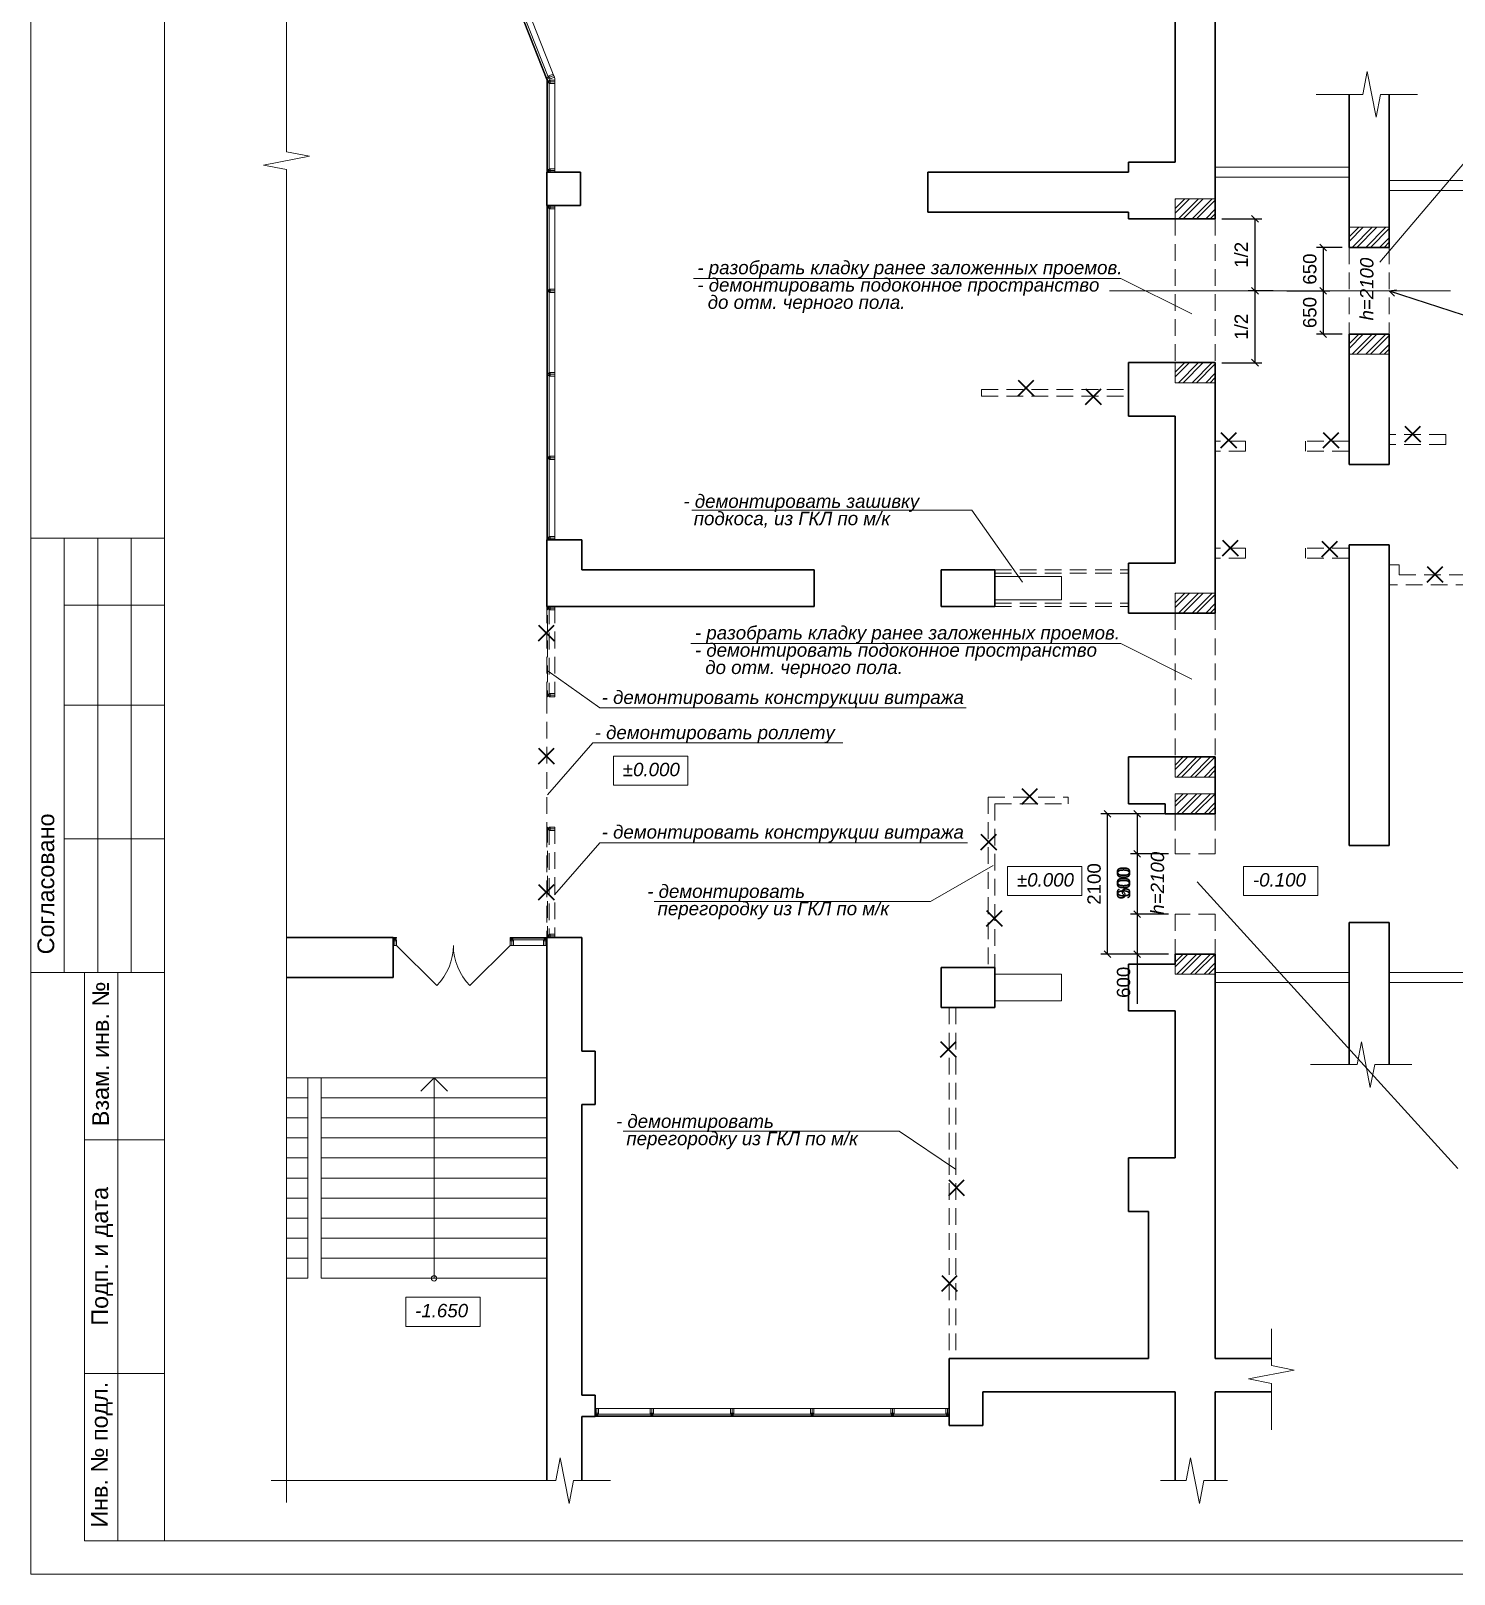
# Model space of a CAD drawing. Header units: metres. Extents: x -163 to 308, y -116 to 9.
# Drawn here: x 55.72 to 77.01, y -36.06 to -12.97 of the extents above; entities that cross this region are included whole.
import ezdxf
from ezdxf.enums import TextEntityAlignment as Align

# ---------------------------------------------------------------- set-up
doc = ezdxf.new("R2010")
doc.units = ezdxf.units.M
doc.header["$MEASUREMENT"] = 0
for name, pattern in [('( Hidden )', [0.375, 0.25, -0.125]), ('DGN Style 3', [20.175985, 14.411418, -5.764567]), ('DGN Style 4', [23.07268, 11.529134, -5.764567, 0.014411, -5.764567])]:
    doc.linetypes.add(name, pattern=pattern)
doc.styles.get("Standard").update_dxf_attribs({"font": 'isocpeui.ttf', "width": 0.8})
doc.styles.add('Style-Arial', font='arial.ttf')
doc.styles.add('Style-Arial IF', font='ariali.ttf')
doc.dimstyles.get("Standard").update_dxf_attribs({"dimtxt": 0.18, "dimasz": 0.18, "dimexe": 0.18, "dimexo": 0.0625, "dimgap": 0.09, "dimtad": 0, "dimtih": 1, "dimtoh": 1, "dimdec": 4, "dimzin": 0, "dimdsep": 46, "dimtxsty": 'Standard', "dimcen": 0.09, "dimadec": 0, "dimazin": 0, "dimtfac": 1, "dimtdec": 4, "dimtofl": 0, "dimtmove": 0, "dimatfit": 3, "dimfxl": 1, "dimtolj": 1, "dimtzin": 0, "dimarcsym": 0})

# ---------------------------------------------------------------- blocks, each defined once
blk = doc.blocks.new('*U221')
at = {"color": 7, "linetype": 'Continuous', "lineweight": 13}
blk.add_line((0, 0.06), (0, -0.06), dxfattribs=at)
at = {"color": 7, "linetype": 'Continuous', "lineweight": 13, "flags": 128}
for points in [[(-0.025, 0.06), (0.025, 0.06), (0.025, -0.01), (-0.025, -0.01), (-0.025, 0.06)], [(-0.025, -0.05), (0.025, -0.05), (0.025, -0.06), (-0.025, -0.06), (-0.025, -0.05)]]:
    blk.add_lwpolyline(points, close=True, dxfattribs=at)
for points in [[(-0.015, -0.025), (-0.025, -0.025), (-0.025, -0.01), (0.025, -0.01), (0.025, -0.025), (0.015, -0.025)], [(0.015, -0.025), (0.015, -0.05), (-0.015, -0.05), (-0.015, -0.025)]]:
    blk.add_lwpolyline(points, dxfattribs=at)
blk = doc.blocks.new('*U298')
at = {"color": 1, "linetype": '( Hidden )', "lineweight": 13}
blk.add_line((0, 0.06), (0, -0.06), dxfattribs=at)
at = {"color": 1, "linetype": '( Hidden )', "lineweight": 13, "flags": 128}
for points in [[(-0.025, 0.06), (0.025, 0.06), (0.025, -0.01), (-0.025, -0.01), (-0.025, 0.06)], [(-0.025, -0.05), (0.025, -0.05), (0.025, -0.06), (-0.025, -0.06), (-0.025, -0.05)]]:
    blk.add_lwpolyline(points, close=True, dxfattribs=at)
for points in [[(-0.015, -0.025), (-0.025, -0.025), (-0.025, -0.01), (0.025, -0.01), (0.025, -0.025), (0.015, -0.025)], [(0.015, -0.025), (0.015, -0.05), (-0.015, -0.05), (-0.015, -0.025)]]:
    blk.add_lwpolyline(points, dxfattribs=at)
blk = doc.blocks.new('*U293')
at = {"color": 7, "linetype": 'Continuous', "lineweight": 13}
for p, q in [((-26.987, 20), (-26.987, -20)), ((-28.987, -5), (-26.987, -5)), ((-28.987, -5), (-28.987, -11.5)), ((-28.487, -5), (-28.487, -11.5)), ((-27.987, -5), (-27.987, -11.5)), ((-27.487, -5), (-27.487, -11.5)), ((-28.487, -6), (-26.987, -6)), ((-28.487, -7.5), (-26.987, -7.5)), ((-28.487, -9.5), (-26.987, -9.5)), ((-28.987, -11.5), (-26.987, -11.5)), ((-28.187, -11.5), (-26.987, -11.5)), ((-27.687, -20), (-27.687, -11.5)), ((-28.187, -14), (-26.987, -14)), ((-28.187, -17.5), (-26.987, -17.5)), ((-27.426, -20), (0.013, -20))]:
    blk.add_line(p, q, dxfattribs=at)
at = {"color": 7, "linetype": 'Continuous', "lineweight": 0, "flags": 128}
blk.add_lwpolyline([(29.013, 20.5), (-28.987, 20.5), (-28.987, -20.5), (29.013, -20.5), (29.013, 20.5)], close=True, dxfattribs=at)
at = {"color": 7, "linetype": 'Continuous', "lineweight": 13, "flags": 128}
blk.add_lwpolyline([(-26.987, -20), (-28.187, -20), (-28.187, -11.5)], dxfattribs=at)
at = {"color": 7, "linetype": 'Continuous', "lineweight": 0, "style": 'Style-Arial'}
for s, p in [('Согласовано', (-28.763, -10.173)), ('Взам. инв. №', (-27.945, -12.716)), ('Подп. и дата', (-27.957, -15.745)), ('Инв. № подл.', (-27.962, -18.713))]:
    blk.add_text(s, height=0.25002, rotation=90, dxfattribs=at).set_placement(p, align=Align.MIDDLE_CENTER)
blk = doc.blocks.new('*U115')
at = {"color": 1, "linetype": 'Continuous', "lineweight": 40}
for p, q in [((-0.117, 0.117), (0.117, -0.117)), ((-0.117, -0.117), (0.117, 0.117))]:
    blk.add_line(p, q, dxfattribs=at)
blk = doc.blocks.new('_Oblique')
at = {"color": 0, "linetype": 'ByBlock', "lineweight": -2}
blk.add_line((0.5, 0.5), (-0.5, -0.5), dxfattribs=at)
blk = doc.blocks.new('*D300')
at = {"color": 0, "linetype": 'Continuous', "lineweight": -2, "transparency": 16777216}
for p, q in [((75.338, -16.209), (74.954, -16.209)), ((75.054, -16.209), (75.054, -16.859)), ((74.506, -16.859), (75.154, -16.859))]:
    blk.add_line(p, q, dxfattribs=at)
at = {"layer": 'Defpoints', "color": 0, "linetype": 'Continuous', "lineweight": 30, "transparency": 16777216}
for p in [(75.438, -16.209), (74.406, -16.859), (75.054, -16.859)]:
    blk.add_point(p, dxfattribs=at)
at = {"color": 0, "linetype": 'Continuous', "lineweight": -2, "transparency": 16777216, "xscale": 0.1, "yscale": 0.1, "zscale": 0.1}
for p, rotation in [((75.054, -16.209), 90), ((75.054, -16.859), 270)]:
    blk.add_blockref('_Oblique', p, dxfattribs=dict(at, rotation=rotation))
at = {"color": 0, "linetype": 'Continuous', "lineweight": 0, "transparency": 16777216, "insert": (74.852, -16.534), "char_height": 0.2, "attachment_point": 5, "rotation": 90, "style": 'Style-Arial'}
blk.add_mtext('\\A1;650', dxfattribs=at)
blk = doc.blocks.new('*D299')
at = {"color": 0, "linetype": 'Continuous', "lineweight": -2, "transparency": 16777216}
for p, q in [((74.506, -16.859), (75.154, -16.859)), ((75.054, -16.859), (75.054, -17.509)), ((75.338, -17.509), (74.954, -17.509))]:
    blk.add_line(p, q, dxfattribs=at)
at = {"layer": 'Defpoints', "color": 0, "linetype": 'Continuous', "lineweight": 30, "transparency": 16777216}
for p in [(74.406, -16.859), (75.054, -17.509), (75.438, -17.509)]:
    blk.add_point(p, dxfattribs=at)
at = {"color": 0, "linetype": 'Continuous', "lineweight": -2, "transparency": 16777216, "xscale": 0.1, "yscale": 0.1, "zscale": 0.1}
for p, rotation in [((75.054, -16.859), 90), ((75.054, -17.509), 270)]:
    blk.add_blockref('_Oblique', p, dxfattribs=dict(at, rotation=rotation))
at = {"color": 0, "linetype": 'Continuous', "lineweight": 0, "transparency": 16777216, "insert": (74.852, -17.184), "char_height": 0.2, "attachment_point": 5, "rotation": 90, "style": 'Style-Arial'}
blk.add_mtext('\\A1;650', dxfattribs=at)
blk = doc.blocks.new('*D302')
at = {"color": 0, "linetype": 'Continuous', "lineweight": -2, "transparency": 16777216}
for p, q in [((73.538, -15.784), (74.132, -15.784)), ((74.032, -15.784), (74.032, -16.859)), ((74.306, -16.859), (73.932, -16.859))]:
    blk.add_line(p, q, dxfattribs=at)
at = {"layer": 'Defpoints', "color": 0, "linetype": 'Continuous', "lineweight": 30, "transparency": 16777216}
for p in [(73.438, -15.784), (74.032, -16.859), (74.406, -16.859)]:
    blk.add_point(p, dxfattribs=at)
at = {"color": 0, "linetype": 'Continuous', "lineweight": -2, "transparency": 16777216, "xscale": 0.1, "yscale": 0.1, "zscale": 0.1}
for p, rotation in [((74.032, -15.784), 90), ((74.032, -16.859), 270)]:
    blk.add_blockref('_Oblique', p, dxfattribs=dict(at, rotation=rotation))
at = {"color": 0, "linetype": 'Continuous', "lineweight": 0, "transparency": 16777216, "insert": (73.828, -16.321), "char_height": 0.2, "attachment_point": 5, "rotation": 90, "style": 'Style-Arial'}
blk.add_mtext('\\A1;1/2', dxfattribs=at)
blk = doc.blocks.new('*D301')
at = {"color": 0, "linetype": 'Continuous', "lineweight": -2, "transparency": 16777216}
for p, q in [((74.306, -16.859), (73.932, -16.859)), ((74.032, -16.859), (74.032, -17.934)), ((73.538, -17.934), (74.132, -17.934))]:
    blk.add_line(p, q, dxfattribs=at)
at = {"layer": 'Defpoints', "color": 0, "linetype": 'Continuous', "lineweight": 30, "transparency": 16777216}
for p in [(74.406, -16.859), (73.438, -17.934), (74.032, -17.934)]:
    blk.add_point(p, dxfattribs=at)
at = {"color": 0, "linetype": 'Continuous', "lineweight": -2, "transparency": 16777216, "xscale": 0.1, "yscale": 0.1, "zscale": 0.1}
for p, rotation in [((74.032, -16.859), 90), ((74.032, -17.934), 270)]:
    blk.add_blockref('_Oblique', p, dxfattribs=dict(at, rotation=rotation))
at = {"color": 0, "linetype": 'Continuous', "lineweight": 0, "transparency": 16777216, "insert": (73.828, -17.396), "char_height": 0.2, "attachment_point": 5, "rotation": 90, "style": 'Style-Arial'}
blk.add_mtext('\\A1;1/2', dxfattribs=at)
blk = doc.blocks.new('TerminatorOpen')
at = {"color": 0, "linetype": 'ByBlock', "lineweight": -2}
for q in [(-1, 0.5), (-1, 0), (-1, -0.5)]:
    blk.add_line((0, 0), q, dxfattribs=at)
blk = doc.blocks.new('*D305')
at = {"color": 0, "linetype": 'Continuous', "lineweight": -2, "transparency": 16777216}
for p, q in [((72.738, -24.684), (72.169, -24.684)), ((72.269, -24.684), (72.269, -25.284)), ((72.738, -25.284), (72.169, -25.284)), ((72.269, -25.284), (72.269, -26.026))]:
    blk.add_line(p, q, dxfattribs=at)
at = {"layer": 'Defpoints', "color": 0, "linetype": 'Continuous', "lineweight": 30, "transparency": 16777216}
for p in [(72.838, -24.684), (72.269, -25.284), (72.838, -25.284)]:
    blk.add_point(p, dxfattribs=at)
at = {"color": 0, "linetype": 'Continuous', "lineweight": -2, "transparency": 16777216, "xscale": 0.1, "yscale": 0.1, "zscale": 0.1}
for p, rotation in [((72.269, -24.684), 90), ((72.269, -25.284), 270)]:
    blk.add_blockref('_Oblique', p, dxfattribs=dict(at, rotation=rotation))
at = {"color": 0, "linetype": 'Continuous', "lineweight": 0, "transparency": 16777216, "insert": (72.067, -25.705), "char_height": 0.2, "attachment_point": 5, "rotation": 90, "style": 'Style-Arial'}
blk.add_mtext('\\A1;600', dxfattribs=at)
blk = doc.blocks.new('*D303')
at = {"color": 0, "linetype": 'Continuous', "lineweight": -2, "transparency": 16777216}
for p, q in [((72.738, -25.284), (72.169, -25.284)), ((72.269, -25.284), (72.269, -26.184)), ((72.738, -26.184), (72.169, -26.184))]:
    blk.add_line(p, q, dxfattribs=at)
at = {"layer": 'Defpoints', "color": 0, "linetype": 'Continuous', "lineweight": 30, "transparency": 16777216}
for p in [(72.838, -25.284), (72.269, -26.184), (72.838, -26.184)]:
    blk.add_point(p, dxfattribs=at)
at = {"color": 0, "linetype": 'Continuous', "lineweight": -2, "transparency": 16777216, "xscale": 0.1, "yscale": 0.1, "zscale": 0.1}
for p, rotation in [((72.269, -25.284), 90), ((72.269, -26.184), 270)]:
    blk.add_blockref('_Oblique', p, dxfattribs=dict(at, rotation=rotation))
at = {"color": 0, "linetype": 'Continuous', "lineweight": 0, "transparency": 16777216, "insert": (72.067, -25.734), "char_height": 0.2, "attachment_point": 5, "rotation": 90, "style": 'Style-Arial'}
blk.add_mtext('\\A1;900', dxfattribs=at)
blk = doc.blocks.new('*D304')
at = {"color": 0, "linetype": 'Continuous', "lineweight": -2, "transparency": 16777216}
for p, q in [((72.738, -26.184), (72.169, -26.184)), ((72.269, -26.184), (72.269, -26.784)), ((72.738, -26.784), (72.169, -26.784)), ((72.269, -26.784), (72.269, -27.526))]:
    blk.add_line(p, q, dxfattribs=at)
at = {"layer": 'Defpoints', "color": 0, "linetype": 'Continuous', "lineweight": 30, "transparency": 16777216}
for p in [(72.838, -26.184), (72.269, -26.784), (72.838, -26.784)]:
    blk.add_point(p, dxfattribs=at)
at = {"color": 0, "linetype": 'Continuous', "lineweight": -2, "transparency": 16777216, "xscale": 0.1, "yscale": 0.1, "zscale": 0.1}
for p, rotation in [((72.269, -26.184), 90), ((72.269, -26.784), 270)]:
    blk.add_blockref('_Oblique', p, dxfattribs=dict(at, rotation=rotation))
at = {"color": 0, "linetype": 'Continuous', "lineweight": 0, "transparency": 16777216, "insert": (72.067, -27.205), "char_height": 0.2, "attachment_point": 5, "rotation": 90, "style": 'Style-Arial'}
blk.add_mtext('\\A1;600', dxfattribs=at)
blk = doc.blocks.new('*D306')
at = {"color": 0, "linetype": 'Continuous', "lineweight": -2, "transparency": 16777216}
for p, q in [((72.738, -24.684), (71.727, -24.684)), ((71.827, -26.784), (71.827, -24.684)), ((72.738, -26.784), (71.727, -26.784))]:
    blk.add_line(p, q, dxfattribs=at)
at = {"layer": 'Defpoints', "color": 0, "linetype": 'Continuous', "lineweight": 30, "transparency": 16777216}
for p in [(71.827, -24.684), (72.838, -24.684), (72.838, -26.784)]:
    blk.add_point(p, dxfattribs=at)
at = {"color": 0, "linetype": 'Continuous', "lineweight": -2, "transparency": 16777216, "xscale": 0.1, "yscale": 0.1, "zscale": 0.1}
for p, rotation in [((71.827, -24.684), 90), ((71.827, -26.784), 270)]:
    blk.add_blockref('_Oblique', p, dxfattribs=dict(at, rotation=rotation))
at = {"color": 0, "linetype": 'Continuous', "lineweight": 0, "transparency": 16777216, "insert": (71.625, -25.734), "char_height": 0.2, "attachment_point": 5, "rotation": 90, "style": 'Style-Arial'}
blk.add_mtext('\\A1;2100', dxfattribs=at)

msp = doc.modelspace()

# ---------------------------------------------------------------- hatches: boundary and pattern name
at = {"linetype": 'Continuous', "lineweight": 0}
h = msp.add_hatch(dxfattribs=at)
h.set_pattern_fill('ANSI32', style=0, pattern_type=2)
h.set_pattern_definition([(45, (73.22441, -15.514), (-0.101823, -0.30547), []), (45, (73.19047, -15.48007), (-0.101823, -0.30547), [])])
h.paths.add_polyline_path([(73.4384656, -15.78355541), (73.4384656, -15.48355541), (72.8384656, -15.48355541), (72.8384656, -15.78355541)])
h = msp.add_hatch(dxfattribs=at)
h.set_pattern_fill('ANSI32', style=0, pattern_type=2)
h.set_pattern_definition([(45, (75.82441, -15.939), (-0.101823, -0.30547), []), (45, (75.79047, -15.90507), (-0.101823, -0.30547), [])])
h.paths.add_polyline_path([(76.0384656, -16.20855541), (76.0384656, -15.90855541), (75.4384656, -15.90855541), (75.4384656, -16.20855541)])
h = msp.add_hatch(dxfattribs=at)
h.set_pattern_fill('ANSI32', style=0, pattern_type=2)
h.set_pattern_definition([(45, (75.82441, -17.539), (-0.101823, -0.30547), []), (45, (75.79047, -17.50507), (-0.101823, -0.30547), [])])
h.paths.add_polyline_path([(76.0384656, -17.80855541), (76.0384656, -17.50855541), (75.4384656, -17.50855541), (75.4384656, -17.80855541)])
h = msp.add_hatch(dxfattribs=at)
h.set_pattern_fill('ANSI32', style=0, pattern_type=2)
h.set_pattern_definition([(45, (73.22441, -17.964), (-0.101823, -0.30547), []), (45, (73.19047, -17.93007), (-0.101823, -0.30547), [])])
h.paths.add_polyline_path([(73.4384656, -18.23355541), (73.4384656, -17.93355541), (72.8384656, -17.93355541), (72.8384656, -18.23355541)])
h = msp.add_hatch(dxfattribs=at)
h.set_pattern_fill('ANSI32', style=0, pattern_type=2)
h.set_pattern_definition([(45, (73.22441, -21.414), (-0.101823, -0.30547), []), (45, (73.19047, -21.38007), (-0.101823, -0.30547), [])])
h.paths.add_polyline_path([(73.4384656, -21.68355541), (73.4384656, -21.38355541), (72.8384656, -21.38355541), (72.8384656, -21.68355541)])
h = msp.add_hatch(dxfattribs=at)
h.set_pattern_fill('ANSI32', style=0, pattern_type=2)
h.set_pattern_definition([(45, (73.26904, -23.99849), (-0.101823, -0.30547), []), (45, (73.2351, -23.96455), (-0.101823, -0.30547), [])])
h.paths.add_polyline_path([(73.4384656, -23.83355541), (72.8384656, -23.83355541), (72.8384656, -24.13355541), (73.4384656, -24.13355541)])
h = msp.add_hatch(dxfattribs=at)
h.set_pattern_fill('ANSI32', style=0, pattern_type=2)
h.set_pattern_definition([(45, (73.26904, -24.54849), (-0.101823, -0.30547), []), (45, (73.2351, -24.51455), (-0.101823, -0.30547), [])])
h.paths.add_polyline_path([(73.4384656, -24.38355541), (72.8384656, -24.38355541), (72.8384656, -24.68355541), (73.4384656, -24.68355541)])
h = msp.add_hatch(dxfattribs=at)
h.set_pattern_fill('ANSI32', style=0, pattern_type=2)
h.set_pattern_definition([(45, (73.26904, -26.94849), (-0.101823, -0.30547), []), (45, (73.2351, -26.91455), (-0.101823, -0.30547), [])])
h.paths.add_polyline_path([(73.4384656, -26.78355541), (72.8384656, -26.78355541), (72.8384656, -27.08355541), (73.4384656, -27.08355541)])

# ---------------------------------------------------------------- linework, layer by layer
at = {"lineweight": 30}
for p, q in [((73.4384656, -4.48355541), (73.4384656, -15.78355541)), ((72.8384656, -12.78355541), (72.8384656, -14.93355541)), ((75.4384656, -16.20855541), (75.4384656, -13.92047393)), ((76.0384656, -16.20855541), (76.0384656, -13.92047393)), ((72.1384656, -14.93355541), (72.8384656, -14.93355541)), ((72.1384656, -14.93355541), (72.1384656, -15.08355541)), ((63.4384656, -15.08355541), (63.4384656, -15.58355541)), ((63.9384656, -15.08355541), (63.4384656, -15.08355541)), ((63.9384656, -15.08355541), (63.9384656, -15.58355541)), ((69.1384656, -15.08355541), (72.1384656, -15.08355541)), ((69.1384656, -15.08355541), (69.1384656, -15.68355541)), ((63.9384656, -15.58355541), (63.4384656, -15.58355541)), ((69.1384656, -15.68355541), (72.1384656, -15.68355541)), ((72.1384656, -15.68355541), (72.1384656, -15.78355541)), ((72.1384656, -15.78355541), (73.4384656, -15.78355541)), ((75.4384656, -19.45855541), (75.4384656, -17.50855541)), ((76.0384656, -19.45855541), (76.0384656, -17.50855541)), ((72.1384656, -17.93355541), (73.4384656, -17.93355541)), ((72.1384656, -17.93355541), (72.1384656, -18.73355541)), ((73.4384656, -17.93355541), (73.4384656, -21.68355541)), ((72.1384656, -18.73355541), (72.8384656, -18.73355541)), ((72.8384656, -18.73355541), (72.8384656, -20.93355541)), ((76.0384656, -19.45855541), (75.4384656, -19.45855541)), ((63.9584656, -20.58355541), (63.4384656, -20.58355541)), ((63.4384656, -20.58355541), (63.4384656, -21.58355541)), ((63.9584656, -20.58355541), (63.9584656, -21.03355541)), ((76.0384656, -20.65855541), (75.4384656, -20.65855541)), ((75.4384656, -25.15855541), (75.4384656, -20.65855541)), ((76.0384656, -25.15855541), (76.0384656, -20.65855541)), ((72.1384656, -20.93355541), (72.8384656, -20.93355541)), ((72.1384656, -20.93355541), (72.1384656, -21.58355541)), ((67.4384656, -21.03355541), (63.9584656, -21.03355541)), ((67.4384656, -21.03355541), (67.4384656, -21.58355541)), ((69.3384656, -21.03355541), (70.1384656, -21.03355541)), ((69.3384656, -21.03355541), (69.3384656, -21.58355541)), ((67.4384656, -21.58355541), (63.4384656, -21.58355541)), ((69.3384656, -21.58355541), (70.1384656, -21.58355541)), ((72.1384656, -21.58355541), (72.1384656, -21.68355541)), ((72.1384656, -21.68355541), (73.4384656, -21.68355541)), ((72.1384656, -23.83355541), (72.1384656, -24.53355541)), ((73.4384656, -23.83355541), (72.1384656, -23.83355541)), ((73.4384656, -23.83355541), (73.4384656, -24.68355541)), ((72.6884656, -24.53355541), (72.1384656, -24.53355541)), ((72.6884656, -24.53355541), (72.6884656, -24.68355541)), ((72.8384656, -24.68355541), (72.6884656, -24.68355541)), ((76.0384656, -25.15855541), (75.4384656, -25.15855541)), ((75.4384656, -28.43572534), (75.4384656, -26.30855541)), ((76.0384656, -26.30855541), (75.4384656, -26.30855541)), ((76.0384656, -28.43572534), (76.0384656, -26.30855541)), ((63.9584656, -26.53355541), (63.4384656, -26.53355541)), ((63.4384656, -26.53355541), (63.4384656, -34.66018)), ((63.9584656, -26.53355541), (63.9584656, -28.23355541)), ((72.8384656, -26.78355541), (72.8384656, -26.93355541)), ((73.4384656, -26.78355541), (73.4384656, -32.83355541)), ((69.3384656, -26.98355541), (69.3384656, -27.58355541)), ((69.3384656, -26.98355541), (70.1384656, -26.98355541)), ((70.1384656, -26.98355541), (70.1384656, -27.58355541)), ((72.8384656, -26.93355541), (72.1384656, -26.93355541)), ((72.1384656, -26.93355541), (72.1384656, -27.63355541)), ((69.3384656, -27.58355541), (70.1384656, -27.58355541)), ((72.8384656, -27.63355541), (72.1384656, -27.63355541)), ((72.8384656, -27.63355541), (72.8384656, -29.83355541)), ((64.1584656, -28.23355541), (63.9584656, -28.23355541)), ((64.1584656, -28.23355541), (64.1584656, -29.03355541)), ((64.1584656, -29.03355541), (63.9584656, -29.03355541)), ((63.9584656, -29.03355541), (63.9584656, -33.38355541)), ((72.8384656, -29.83355541), (72.1384656, -29.83355541)), ((72.4384656, -30.63355541), (72.1384656, -30.63355541)), ((72.4384656, -30.63355541), (72.4384656, -32.83355541)), ((72.4384656, -32.83355541), (69.4584656, -32.83355541)), ((69.4584656, -32.83355541), (69.4584656, -33.83355541)), ((73.4384656, -32.83355541), (74.27765442, -32.83355541)), ((69.9584656, -33.33355541), (69.9584656, -33.83355541)), ((72.8384656, -33.33355541), (69.9584656, -33.33355541)), ((74.27765442, -33.33355541), (73.4384656, -33.33355541)), ((63.9584656, -33.70355541), (63.9584656, -34.66018)), ((63.9584656, -33.70355541), (64.1584656, -33.70355541)), ((69.9584656, -33.83355541), (69.4584656, -33.83355541))]:
    msp.add_line(p, q, dxfattribs=at)
at = {"lineweight": 0}
for p, q in [((61.6184656, -9.1064318), (63.4384656, -13.7064318)), ((61.7384656, -9.08355541), (63.5584656, -13.68355541)), ((63.4384656, -15.08355541), (63.4384656, -13.7064318)), ((63.5584656, -15.08355541), (63.5584656, -13.68355541)), ((63.4384656, -15.58355541), (63.4384656, -20.58355541)), ((63.5584656, -15.58355541), (63.5584656, -20.58355541)), ((61.55179414, -28.83185213), (61.75009087, -28.63355541)), ((61.75009087, -31.63355541), (61.75009087, -28.63355541)), ((61.94838759, -28.83185213), (61.75009087, -28.63355541))]:
    msp.add_line(p, q, dxfattribs=at)
at = {"color": 1, "linetype": 'Continuous', "lineweight": 0}
for p, q in [((75.89901478, -16.43184595), (78.01154872, -13.94045463)), ((72.02408771, -16.67303086), (65.63298158, -16.67303086)), ((73.08558372, -17.20428343), (72.02408771, -16.67303086)), ((69.79471731, -20.14105674), (65.60678486, -20.14105674)), ((70.55342274, -21.2196659), (69.79471731, -20.14105674)), ((72.02408771, -22.13668867), (65.59180285, -22.13668867)), ((73.08558372, -22.66794123), (72.02408771, -22.13668867)), ((73.16662065, -25.70178205), (77.06487325, -29.98844064))]:
    msp.add_line(p, q, dxfattribs=at)
at = {"lineweight": 13}
for p, q in [((75.4384656, -15.00855541), (73.4384656, -15.00855541)), ((75.4384656, -15.15855541), (73.4384656, -15.15855541)), ((78.5884656, -15.20855541), (76.0384656, -15.20855541)), ((78.5884656, -15.35855541), (76.0384656, -15.35855541)), ((75.4384656, -27.05855541), (73.4384656, -27.05855541)), ((75.4384656, -27.20855541), (73.4384656, -27.20855541)), ((78.3384656, -27.05855541), (76.0384656, -27.05855541)), ((78.3384656, -27.20855541), (76.0384656, -27.20855541))]:
    msp.add_line(p, q, dxfattribs=at)
at = {"color": 1, "linetype": '( Hidden )', "lineweight": 13}
for p, q in [((72.8384656, -15.78355541), (72.8384656, -17.93355541)), ((73.4384656, -15.78355541), (73.4384656, -17.93355541)), ((75.4384656, -16.20855541), (75.4384656, -17.50855541)), ((76.0384656, -16.20855541), (76.0384656, -17.50855541)), ((69.9384656, -18.33355541), (72.1384656, -18.33355541)), ((69.9384656, -18.33355541), (69.9384656, -18.43355541)), ((69.9384656, -18.43355541), (72.1384656, -18.43355541)), ((73.8884656, -19.10855541), (73.4384656, -19.10855541)), ((73.8884656, -19.25855541), (73.8884656, -19.10855541)), ((75.4384656, -19.10855541), (74.7884656, -19.10855541)), ((74.7884656, -19.25855541), (74.7884656, -19.10855541)), ((76.8884656, -19.00855541), (76.0384656, -19.00855541)), ((76.8884656, -19.15855541), (76.0384656, -19.15855541)), ((76.8884656, -19.00855541), (76.8884656, -19.15855541)), ((73.8884656, -19.25855541), (73.4384656, -19.25855541)), ((75.4384656, -19.25855541), (74.7884656, -19.25855541)), ((73.8884656, -20.70855541), (73.4384656, -20.70855541)), ((73.8884656, -20.85855541), (73.8884656, -20.70855541)), ((75.4384656, -20.70855541), (74.7884656, -20.70855541)), ((74.7884656, -20.85855541), (74.7884656, -20.70855541)), ((73.8884656, -20.85855541), (73.4384656, -20.85855541)), ((75.4384656, -20.85855541), (74.7884656, -20.85855541)), ((76.1884656, -20.95855541), (76.0384656, -20.95855541)), ((76.1884656, -21.10855541), (76.1884656, -20.95855541)), ((70.1384656, -21.03355541), (72.1384656, -21.03355541)), ((70.1384656, -21.08355541), (72.1384656, -21.08355541)), ((78.6884656, -21.10855541), (76.1884656, -21.10855541)), ((78.7884656, -21.25855541), (76.0384656, -21.25855541)), ((63.4384656, -21.58355541), (63.4384656, -22.93355541)), ((63.5584656, -21.58355541), (63.5584656, -22.93355541)), ((70.1384656, -21.53355541), (72.1384656, -21.53355541)), ((70.1384656, -21.58355541), (72.1384656, -21.58355541)), ((72.8384656, -21.68355541), (72.8384656, -23.83355541)), ((73.4384656, -21.68355541), (73.4384656, -23.83355541)), ((63.4384656, -22.93355541), (63.4384656, -24.88355541)), ((70.0384656, -24.43355541), (70.0384656, -26.98355541)), ((70.0384656, -24.43355541), (71.2384656, -24.43355541)), ((71.2384656, -24.43355541), (71.2384656, -24.53355541)), ((70.1384656, -24.53355541), (71.2384656, -24.53355541)), ((70.1384656, -24.53355541), (70.1384656, -26.98355541)), ((72.8384656, -24.68355541), (72.8384656, -25.28355541)), ((73.4384656, -24.68355541), (73.4384656, -25.28355541)), ((63.4384656, -24.93355541), (63.4384656, -26.53355541)), ((63.5584656, -24.88355541), (63.5584656, -26.53355541)), ((73.4384656, -25.28355541), (72.8384656, -25.28355541)), ((73.4384656, -26.18355541), (72.8384656, -26.18355541)), ((72.8384656, -26.18355541), (72.8384656, -26.78355541)), ((73.4384656, -26.18355541), (73.4384656, -26.78355541)), ((69.4584656, -27.58355541), (69.4584656, -32.83355541)), ((69.5584656, -27.58355541), (69.5584656, -32.83355541))]:
    msp.add_line(p, q, dxfattribs=at)
at = {"color": 7, "linetype": 'Continuous', "lineweight": 30}
for p, q in [((75.4384656, -16.20855541), (76.0384656, -16.20855541)), ((75.4384656, -17.50855541), (76.0384656, -17.50855541)), ((70.1384656, -21.58355541), (70.1384656, -21.03355541)), ((73.4384656, -24.68355541), (72.8384656, -24.68355541)), ((73.4384656, -26.78355541), (72.8384656, -26.78355541))]:
    msp.add_line(p, q, dxfattribs=at)
at = {"color": 1, "linetype": 'DGN Style 4', "lineweight": 0}
msp.add_line((71.85423714, -16.85855541), (76.95778447, -16.85855541), dxfattribs=at)
at = {"linetype": 'Continuous', "lineweight": 30}
for p, q in [((61.1384656, -26.53355541), (59.54263962, -26.53355541)), ((61.1384656, -26.53355541), (61.1384656, -27.13355541)), ((61.1384656, -27.13355541), (59.54263962, -27.13355541)), ((72.8384656, -33.33355541), (72.8384656, -34.66018)), ((73.4384656, -33.33355541), (73.4384656, -34.66018))]:
    msp.add_line(p, q, dxfattribs=at)
at = {"linetype": 'Continuous', "lineweight": 13}
for p, q in [((61.1884656, -26.65355541), (61.78950636, -27.25459617)), ((62.8884656, -26.65355541), (62.28742484, -27.25459617)), ((63.4384656, -28.63355541), (59.54263962, -28.63355541)), ((59.86171614, -28.63355541), (59.86171614, -31.63355541)), ((60.06171614, -28.63355541), (60.06171614, -31.63355541)), ((59.86171614, -31.63355541), (59.54263962, -31.63355541)), ((63.4384656, -31.63355541), (60.06171614, -31.63355541))]:
    msp.add_line(p, q, dxfattribs=at)
at = {"linetype": 'Continuous', "lineweight": 0}
for p, q in [((59.86171614, -28.93355541), (59.54263962, -28.93355541)), ((63.4384656, -28.93355541), (60.06171614, -28.93355541)), ((59.86171614, -29.23355541), (59.54263962, -29.23355541)), ((63.4384656, -29.23355541), (60.06171614, -29.23355541)), ((59.86171614, -29.53355541), (59.54263962, -29.53355541)), ((63.4384656, -29.53355541), (60.06171614, -29.53355541)), ((59.86171614, -29.83355541), (59.54263962, -29.83355541)), ((63.4384656, -29.83355541), (60.06171614, -29.83355541)), ((59.86171614, -30.13355541), (59.54263962, -30.13355541)), ((63.4384656, -30.13355541), (60.06171614, -30.13355541)), ((59.86171614, -30.43355541), (59.54263962, -30.43355541)), ((63.4384656, -30.43355541), (60.06171614, -30.43355541)), ((59.86171614, -30.73355541), (59.54263962, -30.73355541)), ((63.4384656, -30.73355541), (60.06171614, -30.73355541)), ((59.86171614, -31.03355541), (59.54263962, -31.03355541)), ((63.4384656, -31.03355541), (60.06171614, -31.03355541)), ((59.86171614, -31.33355541), (59.54263962, -31.33355541)), ((63.4384656, -31.33355541), (60.06171614, -31.33355541))]:
    msp.add_line(p, q, dxfattribs=at)
at = {"lineweight": 0, "flags": 128}
for points in [[(59.54263962, -34.98931132), (59.54263962, -15.04340358), (59.20040247, -14.97706032), (59.88487678, -14.84437381), (59.54263962, -14.77803055), (59.54263962, 3.87417871)], [(74.94754121, -13.92047393), (75.64365662, -13.92047393), (75.70999987, -13.57823677), (75.84268639, -14.26271108), (75.90902964, -13.92047393), (76.46120408, -13.92047393)], [(74.86237809, -28.43572534), (75.5584935, -28.43572534), (75.62483676, -28.09348819), (75.75752327, -28.7779625), (75.82386653, -28.43572534), (76.37604096, -28.43572534)], [(74.27765442, -33.90137387), (74.27765442, -33.20525846), (73.93541726, -33.13891521), (74.61989157, -33.00622869), (74.27765442, -32.93988544), (74.27765442, -32.387711)], [(59.3117724, -34.66018), (63.56991635, -34.66018), (63.63625961, -34.31794285), (63.76894612, -35.00241716), (63.83528938, -34.66018), (64.38746382, -34.66018)], [(72.61939667, -34.66018), (73.00261898, -34.66018), (73.06896223, -34.31794285), (73.20164875, -35.00241716), (73.267992, -34.66018), (73.62117985, -34.66018)]]:
    msp.add_lwpolyline(points, dxfattribs=at)
for points in [[(61.65089664, -9.16121929), (61.67414325, -9.15202172), (63.45629474, -13.65636064), (63.43304813, -13.66555821), (61.65089664, -9.16121929)], [(63.4484656, -13.7464318), (63.4734656, -13.7464318), (63.4734656, -15.04355541), (63.4484656, -15.04355541), (63.4484656, -13.7464318)], [(63.4484656, -15.62355541), (63.4734656, -15.62355541), (63.4734656, -20.54355541), (63.4484656, -20.54355541), (63.4484656, -15.62355541)], [(69.4584656, -33.58355541), (64.1584656, -33.58355541), (64.1584656, -33.70355541), (69.4584656, -33.70355541), (69.4584656, -33.58355541)], [(64.1984656, -33.66855541), (64.1984656, -33.69355541), (69.4184656, -33.69355541), (69.4184656, -33.66855541), (64.1984656, -33.66855541)]]:
    msp.add_lwpolyline(points, close=True, dxfattribs=at)
at = {"color": 7, "linetype": 'Continuous', "lineweight": 0, "flags": 128}
for points in [[(73.4384656, -15.78355541), (73.4384656, -15.48355541), (72.8384656, -15.48355541), (72.8384656, -15.78355541), (73.4384656, -15.78355541)], [(76.0384656, -16.20855541), (76.0384656, -15.90855541), (75.4384656, -15.90855541), (75.4384656, -16.20855541), (76.0384656, -16.20855541)], [(76.0384656, -17.80855541), (76.0384656, -17.50855541), (75.4384656, -17.50855541), (75.4384656, -17.80855541), (76.0384656, -17.80855541)], [(73.4384656, -18.23355541), (73.4384656, -17.93355541), (72.8384656, -17.93355541), (72.8384656, -18.23355541), (73.4384656, -18.23355541)], [(73.4384656, -21.68355541), (73.4384656, -21.38355541), (72.8384656, -21.38355541), (72.8384656, -21.68355541), (73.4384656, -21.68355541)], [(64.43255824, -23.82005421), (65.54581112, -23.82005421), (65.54581112, -24.25757517), (64.43255824, -24.25757517), (64.43255824, -23.82005421)], [(73.4384656, -23.83355541), (72.8384656, -23.83355541), (72.8384656, -24.13355541), (73.4384656, -24.13355541), (73.4384656, -23.83355541)], [(73.4384656, -24.38355541), (72.8384656, -24.38355541), (72.8384656, -24.68355541), (73.4384656, -24.68355541), (73.4384656, -24.38355541)], [(70.33009744, -25.47084426), (71.44335032, -25.47084426), (71.44335032, -25.90836522), (70.33009744, -25.90836522), (70.33009744, -25.47084426)], [(73.86007591, -25.47084426), (74.97332879, -25.47084426), (74.97332879, -25.90836522), (73.86007591, -25.90836522), (73.86007591, -25.47084426)], [(73.4384656, -26.78355541), (72.8384656, -26.78355541), (72.8384656, -27.08355541), (73.4384656, -27.08355541), (73.4384656, -26.78355541)], [(70.1384656, -26.98355541), (70.1384656, -26.98355541), (70.1384656, -27.58355541), (70.1384656, -27.58355541), (70.1384656, -26.98355541)], [(61.32495933, -31.91585658), (62.43821221, -31.91585658), (62.43821221, -32.35337754), (61.32495933, -32.35337754), (61.32495933, -31.91585658)]]:
    msp.add_lwpolyline(points, close=True, dxfattribs=at)
at = {"color": 7, "linetype": 'DGN Style 3', "lineweight": 13, "flags": 128}
for points in [[(70.1384656, -21.13355541), (70.1384656, -21.48355541), (71.1384656, -21.48355541), (71.1384656, -21.13355541), (70.1384656, -21.13355541)], [(70.1384656, -27.08355541), (70.1384656, -27.48355541), (71.1384656, -27.48355541), (71.1384656, -27.08355541), (70.1384656, -27.08355541)]]:
    msp.add_lwpolyline(points, close=True, dxfattribs=at)
at = {"color": 1, "linetype": '( Hidden )', "lineweight": 13, "flags": 128}
for points in [[(63.4484656, -21.62355541), (63.4734656, -21.62355541), (63.4734656, -22.89355541), (63.4484656, -22.89355541), (63.4484656, -21.62355541)], [(63.4484656, -24.92355541), (63.4734656, -24.92355541), (63.4734656, -26.49355541), (63.4484656, -26.49355541), (63.4484656, -24.92355541)]]:
    msp.add_lwpolyline(points, close=True, dxfattribs=at)
at = {"color": 1, "linetype": 'Continuous', "lineweight": 0, "flags": 128}
for points in [[(69.71156575, -23.09648886), (64.22902884, -23.09648886), (63.45762866, -22.54931384)], [(67.86347206, -23.62288126), (64.12444795, -23.62288126), (63.4467928, -24.39855196)], [(69.73248193, -25.11980966), (64.22902884, -25.11980966), (63.55137369, -25.89548036)], [(65.04464363, -25.99366981), (69.1755887, -25.99366981), (70.11681669, -25.45980025)], [(64.57795142, -29.43438067), (68.70889649, -29.43438067), (69.55301366, -30.0026452)]]:
    msp.add_lwpolyline(points, dxfattribs=at)
at = {"linetype": 'Continuous', "lineweight": 0, "flags": 128}
for points in [[(62.8884656, -26.53355541), (63.4384656, -26.53355541), (63.4384656, -26.65355541), (62.8884656, -26.65355541), (62.8884656, -26.53355541)], [(62.9284656, -26.54355541), (63.3984656, -26.54355541), (63.3984656, -26.56855541), (62.9284656, -26.56855541), (62.9284656, -26.54355541)]]:
    msp.add_lwpolyline(points, close=True, dxfattribs=at)
at = {"lineweight": 30, "flags": 128}
for points in [[(72.1384656, -29.83355541), (72.1384656, -30.63355541)], [(63.9584656, -33.38355541), (64.1584656, -33.38355541), (64.1584656, -33.70355541)]]:
    msp.add_lwpolyline(points, dxfattribs=at)
at = {"lineweight": 0}
msp.add_circle((61.75009087, -31.63355541), 0.0404966, dxfattribs=at)
at = {"linetype": 'Continuous', "lineweight": 0}
for centre, start, end in [((61.1884656, -26.65355541), 315, 0), ((62.8884656, -26.65355541), 180, 225)]:
    msp.add_arc(centre, 0.85, start, end, dxfattribs=at)

# ---------------------------------------------------------------- block references
at = {"color": 7, "linetype": 'Continuous', "lineweight": 13}
msp.add_blockref('*U293', (84.70464069, -15.55985294), dxfattribs=at)
for p, rotation in [((63.48508231, -13.66107), 291.5863362491016), ((63.49850155, -13.73140191), 270), ((63.49850155, -15.05852551), 270), ((63.49850155, -15.60852551), 270), ((63.49850155, -16.85852551), 270), ((63.49850155, -18.10852551), 270), ((63.49850155, -19.35852551), 270), ((63.49850155, -20.55852551), 270), ((61.1634955, -26.59359136), 180), ((62.9134955, -26.59359136), 180), ((63.4134955, -26.59359136), 180), ((64.1834357, -33.64351946), 359.9999999999999), ((65.0084357, -33.64351946), 359.9999999999999), ((66.2084357, -33.64351946), 359.9999999999999)]:
    msp.add_blockref('*U221', p, dxfattribs=dict(at, rotation=rotation))
at = {"color": 1, "linetype": 'Continuous', "lineweight": 40}
for p in [(70.60801602, -18.31268936), (71.61199254, -18.44428746), (76.3916147, -19.00295525), (73.63777582, -19.09342895), (75.16764481, -19.09342895), (73.66168002, -20.70849655), (75.14971665, -20.72046002), (76.72490958, -21.10013976), (63.42730546, -21.97714444), (63.42730546, -23.81951785), (70.65997176, -24.42265133), (70.04657284, -25.10499603), (63.42730546, -25.85629755), (70.13045098, -26.24665228), (69.44171113, -28.2090876), (69.56608769, -30.27855319), (69.46141343, -31.70818711)]:
    msp.add_blockref('*U115', p, dxfattribs=at)
at = {"color": 1, "linetype": '( Hidden )', "lineweight": 13, "rotation": 270}
for p in [(63.49850155, -21.60852551), (63.49850155, -22.90852551), (63.49850155, -24.90852551), (63.49850155, -26.50852551)]:
    msp.add_blockref('*U298', p, dxfattribs=at)
at = {"color": 7, "linetype": 'Continuous', "lineweight": 13, "extrusion": (0, 0, -1), "rotation": 359.9999999999999}
for p in [(-67.4084955, -33.64351946), (-68.6084955, -33.64351946), (-69.4334955, -33.64351946)]:
    msp.add_blockref('*U221', p, dxfattribs=at)

# ---------------------------------------------------------------- texts
at = {"color": 1, "linetype": 'Continuous', "lineweight": 0, "style": 'Style-Arial IF'}
for p in [(75.60417745, -17.30306547), (72.47207323, -26.19322752)]:
    msp.add_text('h=2100', height=0.2, rotation=90, dxfattribs=at).set_placement(p, align=Align.TOP_LEFT)
at = {"color": 7, "linetype": 'Continuous', "lineweight": 0, "style": 'Style-Arial IF'}
for s, p in [('±0.000', (64.57384916, -23.92088912)), ('±0.000', (70.47138836, -25.57167917)), ('-0.100', (74.00136683, -25.57167917)), ('-1.650', (61.46625025, -32.01669149))]:
    msp.add_text(s, height=0.2, dxfattribs=at).set_placement(p, align=Align.TOP_LEFT)
at = {"color": 1, "linetype": 'Continuous', "lineweight": 0, "char_height": 0.2, "attachment_point": 1, "style": 'Style-Arial IF'}
for s, insert, line_spacing_factor in [('- разобрать кладку ранее заложенных проемов.\\P- демонтировать подоконное пространство\\P  до отм. черного пола.', (65.68902969, -16.41095624), 0.776524), ('- демонтировать зашивку \\P  подкоса, из ГКЛ по м/к', (65.48041816, -19.90644925), 0.776524), ('- разобрать кладку ранее заложенных проемов.\\P- демонтировать подоконное пространство\\P  до отм. черного пола.', (65.65242638, -21.87461404), 0.776524), ('- демонтировать конструкции витража', (64.25776554, -22.84066452), 0.6), ('- демонтировать роллету', (64.15318465, -23.36705692), 0.6), ('- демонтировать конструкции витража', (64.25776554, -24.85527147), 0.6), ('- демонтировать\\P  перегородку из ГКЛ по м/к', (64.93903532, -25.74243708), 0.776524), ('- демонтировать\\P  перегородку из ГКЛ по м/к', (64.47234311, -29.18314793), 0.776524)]:
    msp.add_mtext(s, dxfattribs=dict(at, insert=insert, line_spacing_factor=line_spacing_factor))

# ---------------------------------------------------------------- dimensions: what is measured, and where the dimension line sits
at = {"color": 1, "linetype": 'Continuous', "lineweight": 0}
for base, p1, p2, picture, middle in [((74.03176061, -16.85855541), (73.4384656, -15.78355541), (74.40601081, -16.85855541), '*D302', (73.82834997, -16.32105541)), ((74.03176061, -17.93355541), (74.40601081, -16.85855541), (73.4384656, -17.93355541), '*D301', (73.82834997, -17.39605541))]:
    dim = msp.add_linear_dim(base=base, p1=p1, p2=p2, angle=270, text='1/2', dimstyle='Standard', override={"dimtxt": 0.2, "dimasz": 0.1, "dimexe": 0.1, "dimexo": 0.1, "dimgap": 0.1, "dimtad": 1, "dimtih": 0, "dimtoh": 0, "dimlfac": 1000, "dimzin": 11, "dimtxsty": 'Style-Arial', "dimblk": 'Oblique', "dimtzin": 11}, dxfattribs=at)
    dim.commit()
    dim.dimension.update_dxf_attribs({"geometry": picture, "text_midpoint": middle})
for base, p1, p2, angle, picture, middle in [((75.05366529, -16.85855541), (75.4384656, -16.20855541), (74.40601081, -16.85855541), 270, '*D300', (74.85155069, -16.53355541)), ((75.05366529, -17.50855541), (74.40601081, -16.85855541), (75.4384656, -17.50855541), 270, '*D299', (74.85155069, -17.18355541)), ((71.82726996, -24.68355541), (72.8384656, -26.78355541), (72.8384656, -24.68355541), 90, '*D306', (71.62515537, -25.73355541)), ((72.26949772, -25.28355541), (72.8384656, -24.68355541), (72.8384656, -25.28355541), 270, '*D305', (72.06738312, -25.70470138)), ((72.26949772, -26.18355541), (72.8384656, -25.28355541), (72.8384656, -26.18355541), 270, '*D303', (72.06738312, -25.73355541)), ((72.26949772, -26.78355541), (72.8384656, -26.18355541), (72.8384656, -26.78355541), 270, '*D304', (72.06738312, -27.20470138))]:
    dim = msp.add_linear_dim(base=base, p1=p1, p2=p2, angle=angle, dimstyle='Standard', override={"dimtxt": 0.2, "dimasz": 0.1, "dimexe": 0.1, "dimexo": 0.1, "dimgap": 0.1, "dimtad": 1, "dimtih": 0, "dimtoh": 0, "dimlfac": 1000, "dimzin": 11, "dimtxsty": 'Style-Arial', "dimblk": 'Oblique', "dimtzin": 11}, dxfattribs=at)
    dim.commit()
    dim.dimension.update_dxf_attribs({"geometry": picture, "text_midpoint": middle})

# ---------------------------------------------------------------- leaders
at = {"color": 1, "linetype": 'Continuous', "lineweight": 0, "annotation_type": 0, "has_hookline": 1, "hookline_direction": 0, "text_width": 3.26971351}
msp.add_leader([(76.0384656, -16.85855541), (79.84914945, -18.09185375), (79.94914945, -18.09185375)], dimstyle='Standard', override={"dimtxt": 0.2, "dimasz": 0.1, "dimgap": 0.1, "dimtad": 0, "dimtxsty": 'Style-Arial', "dimldrblk": 'TerminatorOpen'}, dxfattribs=at)

doc.saveas('drawing.dxf')
